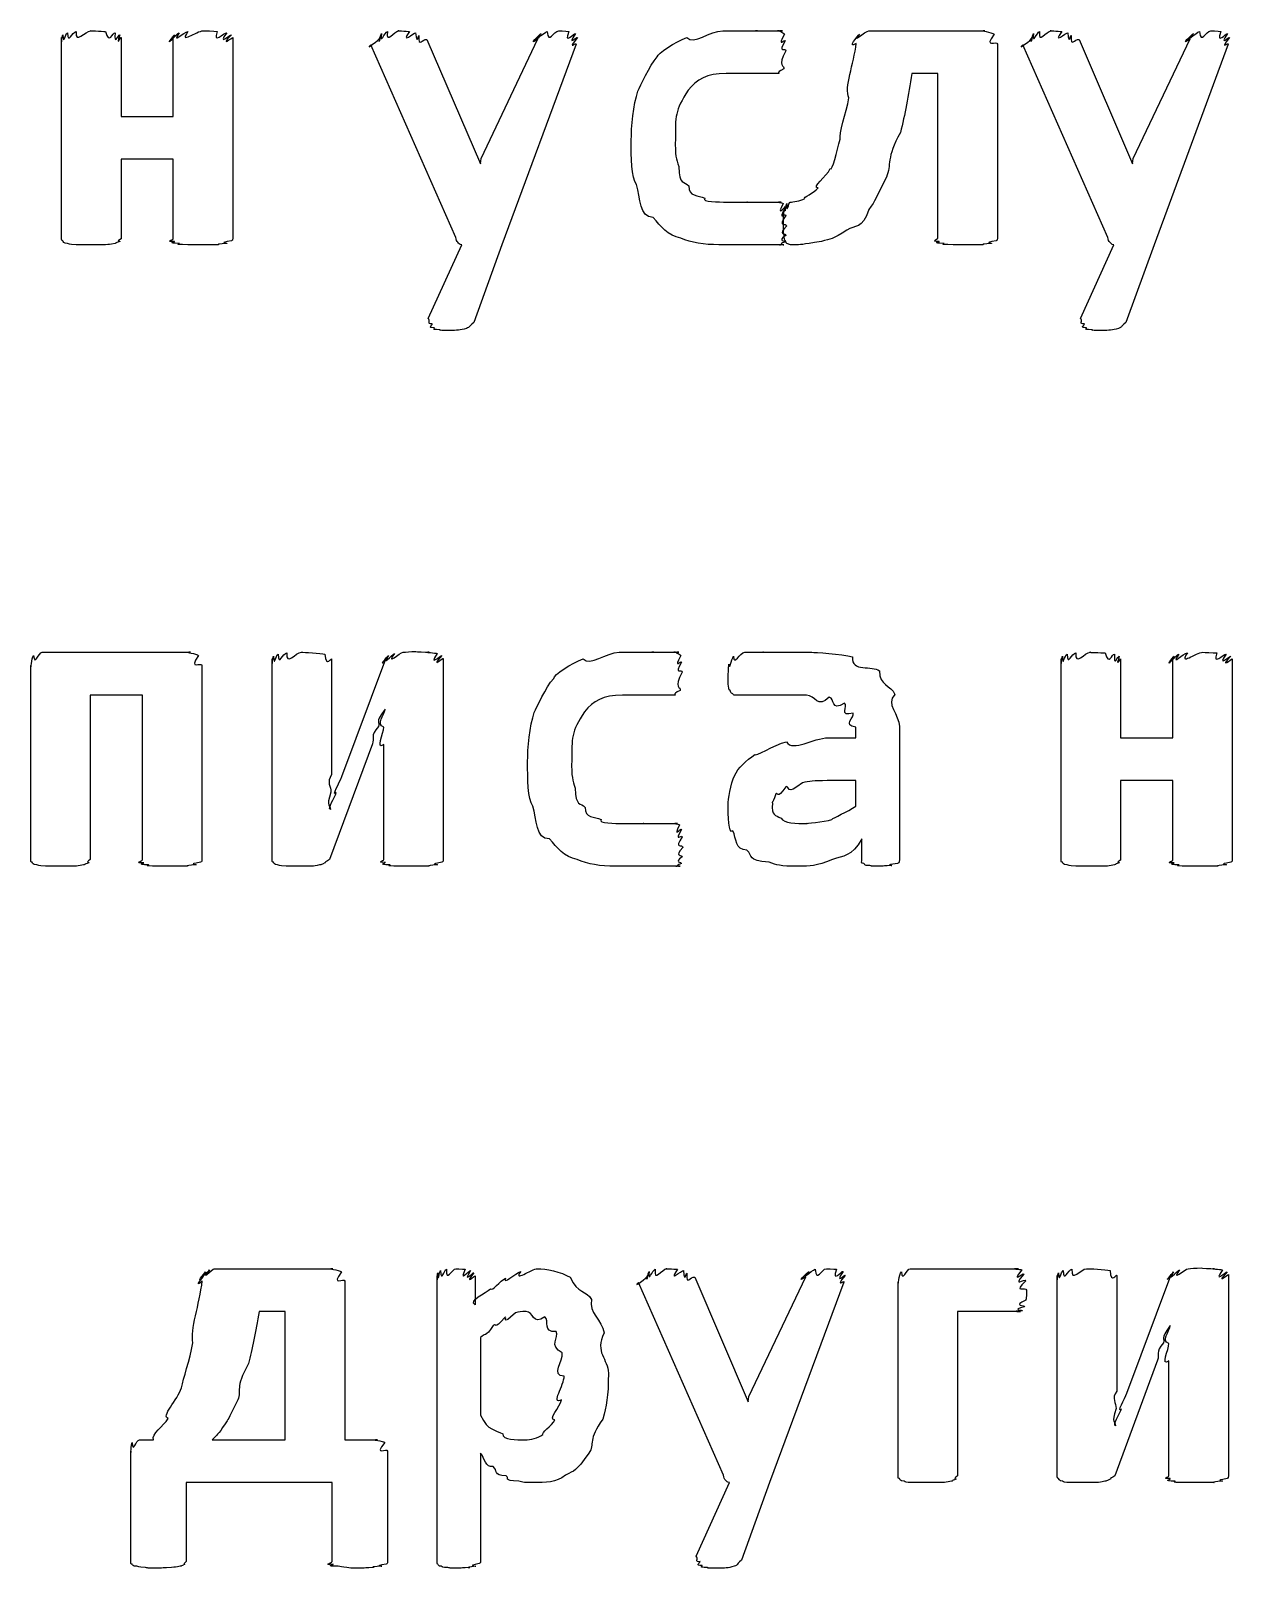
# Model space of a CAD drawing. Header units: millimetres. Extents: x 25 to 190, y 204 to 253.
# Drawn here: x 35.62 to 45.52, y 203.63 to 216.3 of the extents above; entities that cross this region are included whole.
import ezdxf

# ---------------------------------------------------------------- set-up
doc = ezdxf.new("R2010")
doc.units = ezdxf.units.MM
doc.layers.get('0').update_dxf_attribs({"linetype": 'CONTINUOUS'})

msp = doc.modelspace()

# ---------------------------------------------------------------- linework, layer by layer
at = {"color": 0}
for p, q in [((35.8719, 214.594), (35.8719, 216.247)), ((36.3622, 216.247), (36.3622, 215.597)), ((36.7923, 215.597), (36.7923, 216.247)), ((37.283, 216.247), (37.283, 214.594)), ((38.8842, 216.231), (39.3252, 215.205)), ((39.3305, 215.249), (39.799, 216.236)), ((42.5277, 216.303), (43.4813, 216.303)), ((44.2599, 216.231), (44.7008, 215.205)), ((44.7065, 215.249), (45.175, 216.236)), ((39.1213, 214.599), (38.421, 216.187)), ((40.1133, 216.192), (39.5016, 214.539)), ((43.586, 216.192), (43.586, 214.594)), ((44.4969, 214.599), (43.7967, 216.187)), ((45.4889, 216.192), (44.8772, 214.539)), ((43.0953, 215.95), (42.8805, 215.95)), ((43.0953, 214.594), (43.0953, 215.95)), ((36.3622, 215.597), (36.7923, 215.597)), ((36.7923, 215.244), (36.3622, 215.244)), ((36.3622, 215.244), (36.3622, 214.588)), ((36.7923, 214.588), (36.7923, 215.244)), ((39.3252, 215.205), (39.3305, 215.249)), ((44.7008, 215.205), (44.7065, 215.249)), ((41.8469, 214.693), (41.8469, 214.693)), ((38.8952, 213.932), (39.1707, 214.539)), ((39.5016, 214.539), (39.2698, 213.899)), ((44.2708, 213.932), (44.5463, 214.539)), ((44.8772, 214.539), (44.6458, 213.899)), ((35.7117, 211.18), (36.9355, 211.18)), ((35.6182, 209.471), (35.6182, 211.07)), ((37.0293, 211.07), (37.0293, 209.471)), ((37.6079, 209.471), (37.6079, 211.125)), ((38.0986, 211.125), (38.0986, 210.172)), ((38.1811, 210.155), (38.5452, 211.125)), ((39.019, 211.13), (39.019, 209.471)), ((44.111, 209.471), (44.111, 211.125)), ((44.6017, 211.125), (44.6017, 210.475)), ((45.0314, 210.475), (45.0314, 211.125)), ((45.5221, 211.125), (45.5221, 209.471)), ((36.5386, 210.827), (36.1086, 210.827)), ((36.1086, 210.827), (36.1086, 209.471)), ((36.5386, 209.471), (36.5386, 210.827)), ((42.4201, 210.475), (42.4201, 210.563)), ((42.7785, 210.568), (42.7785, 209.471)), ((38.4348, 210.425), (38.082, 209.471)), ((38.5286, 209.471), (38.5286, 210.42)), ((42.194, 210.475), (42.4201, 210.475)), ((44.6017, 210.475), (45.0314, 210.475)), ((42.4201, 210.122), (42.183, 210.122)), ((42.4201, 209.912), (42.4201, 210.122)), ((45.0314, 210.122), (44.6017, 210.122)), ((44.6017, 210.122), (44.6017, 209.466)), ((45.0314, 209.466), (45.0314, 210.122)), ((42.4699, 209.471), (42.4699, 209.642)), ((40.9924, 209.571), (40.9924, 209.571)), ((37.1313, 206.099), (38.1071, 206.099)), ((42.8667, 206.099), (43.7596, 206.099)), ((38.2062, 205.995), (38.2062, 204.688)), ((38.9682, 203.691), (38.9682, 206.039)), ((39.2825, 206.039), (39.2825, 205.802)), ((41.3286, 204.396), (40.6287, 205.984)), ((41.0916, 206.028), (41.5325, 205.002)), ((41.5382, 205.046), (42.0067, 206.033)), ((42.321, 205.989), (41.7089, 204.336)), ((42.7673, 204.391), (42.7673, 205.989)), ((44.0792, 204.391), (44.0792, 206.044)), ((44.5699, 206.044), (44.5699, 205.091)), ((44.6525, 205.074), (45.0162, 206.044)), ((45.4903, 206.05), (45.4903, 204.391)), ((43.8256, 205.923), (43.8256, 205.923)), ((37.7155, 205.747), (37.5006, 205.747)), ((37.7155, 204.688), (37.7155, 205.747)), ((43.7762, 205.747), (43.258, 205.747)), ((43.258, 205.747), (43.258, 204.391)), ((39.3266, 205.532), (39.3266, 204.892)), ((44.9061, 205.344), (44.5534, 204.391)), ((45, 204.391), (45, 205.339)), ((40.0156, 205.212), (40.0156, 205.212)), ((40.3793, 205.239), (40.3793, 205.239)), ((41.5325, 205.002), (41.5382, 205.046)), ((36.5139, 204.688), (36.6296, 204.688)), ((37.1147, 204.688), (37.7155, 204.688)), ((38.2062, 204.688), (38.4761, 204.688)), ((36.4423, 203.691), (36.4423, 204.595)), ((38.559, 204.595), (38.559, 203.691)), ((39.3266, 204.578), (39.3266, 203.691)), ((38.1014, 204.336), (36.8998, 204.336)), ((36.8998, 204.336), (36.8998, 203.685)), ((38.1014, 203.685), (38.1014, 204.336)), ((41.1028, 203.729), (41.3784, 204.336)), ((41.7089, 204.336), (41.4775, 203.696))]:
    msp.add_line(p, q, dxfattribs=at)
for points in [[(35.8719, 216.247), (35.8719, 216.155), (35.8743, 216.261), (35.8828, 216.269)], [(35.8828, 216.269), (35.8856, 216.17), (35.9022, 216.282), (35.9212, 216.286)], [(35.9212, 216.286), (35.9227, 216.181), (35.9625, 216.297), (35.9929, 216.297)], [(35.9929, 216.297), (35.9847, 216.184), (36.0659, 216.303), (36.1142, 216.303)], [(36.1142, 216.303), (36.0839, 216.303), (36.2052, 216.3), (36.2356, 216.297)], [(36.2356, 216.297), (36.2645, 216.181), (36.2934, 216.293), (36.3128, 216.286)], [(36.3128, 216.286), (36.3015, 216.17), (36.3432, 216.276), (36.3513, 216.269)], [(36.3513, 216.269), (36.3153, 216.159), (36.3622, 216.258), (36.3622, 216.247)], [(36.7923, 216.247), (36.7206, 216.159), (36.7951, 216.265), (36.8032, 216.269)], [(36.8032, 216.269), (36.7344, 216.17), (36.8226, 216.282), (36.842, 216.286)], [(36.842, 216.286), (36.7714, 216.181), (36.8833, 216.297), (36.9136, 216.297)], [(36.9136, 216.297), (36.8335, 216.184), (36.988, 216.303), (37.0403, 216.303)], [(37.0403, 216.303), (37.0512, 216.303), (37.1256, 216.3), (37.156, 216.297)], [(37.156, 216.297), (37.1133, 216.181), (37.2138, 216.293), (37.2332, 216.286)], [(37.2332, 216.286), (37.1507, 216.17), (37.2636, 216.276), (37.2717, 216.269)], [(37.2717, 216.269), (37.1644, 216.155), (37.283, 216.254), (37.283, 216.247)], [(38.421, 216.187), (38.3589, 216.133), (38.4983, 216.232), (38.4983, 216.247)], [(38.4983, 216.247), (38.4761, 216.162), (38.5011, 216.272), (38.5092, 216.28)], [(38.5092, 216.28), (38.4941, 216.177), (38.5367, 216.293), (38.559, 216.297)], [(38.559, 216.297), (38.5424, 216.184), (38.6154, 216.303), (38.6525, 216.303)], [(38.6525, 216.303), (38.6154, 216.303), (38.7188, 216.3), (38.7406, 216.297)], [(38.7406, 216.297), (38.6595, 216.181), (38.7795, 216.293), (38.7904, 216.286)], [(38.7904, 216.286), (38.8027, 216.17), (38.8137, 216.275), (38.8179, 216.264)], [(38.8179, 216.264), (38.8137, 216.151), (38.8468, 216.245), (38.8842, 216.231)], [(39.799, 216.236), (39.7027, 216.166), (39.8156, 216.276), (39.8268, 216.28)], [(39.8268, 216.28), (39.7245, 216.177), (39.8544, 216.293), (39.8762, 216.297)], [(39.8762, 216.297), (39.8872, 216.184), (39.9288, 216.303), (39.9701, 216.303)], [(39.9701, 216.303), (39.9602, 216.303), (40.0308, 216.3), (40.0526, 216.297)], [(40.0526, 216.297), (40.0085, 216.177), (40.0967, 216.287), (40.1077, 216.28)], [(40.1077, 216.28), (40.0308, 216.162), (40.1242, 216.261), (40.1242, 216.247)], [(40.1242, 216.247), (40.0308, 216.133), (40.1204, 216.214), (40.1133, 216.192)], [(40.7829, 216.087), (40.7804, 216.115), (40.9332, 216.214), (41.0256, 216.247)], [(41.0256, 216.247), (41.082, 216.184), (41.2157, 216.303), (41.3233, 216.303)], [(41.3233, 216.303), (41.3576, 216.303), (41.4239, 216.303), (41.4722, 216.303)], [(41.4722, 216.303), (41.457, 216.303), (41.5685, 216.303), (41.6098, 216.303)], [(41.6098, 216.303), (41.5382, 216.303), (41.687, 216.303), (41.7202, 216.303)], [(41.7202, 216.303), (41.7216, 216.303), (41.7752, 216.303), (41.7862, 216.303)], [(41.7862, 216.303), (41.7477, 216.303), (41.8098, 216.303), (41.8137, 216.303)], [(41.8137, 216.303), (41.7587, 216.303), (41.8264, 216.293), (41.8303, 216.275)], [(41.8303, 216.275), (41.7657, 216.151), (41.8359, 216.242), (41.8359, 216.22)], [(41.8359, 216.22), (41.7696, 216.107), (41.8412, 216.17), (41.8412, 216.137)], [(42.4229, 216.198), (42.3429, 216.151), (42.4353, 216.26), (42.4505, 216.275)], [(42.4505, 216.275), (42.376, 216.184), (42.4946, 216.303), (42.5277, 216.303)], [(43.4813, 216.303), (43.4315, 216.303), (43.5391, 216.293), (43.5585, 216.275)], [(43.5585, 216.275), (43.4675, 216.148), (43.586, 216.228), (43.586, 216.192)], [(43.7967, 216.187), (43.7349, 216.133), (43.8739, 216.232), (43.8739, 216.247)], [(43.8739, 216.247), (43.852, 216.162), (43.8767, 216.272), (43.8849, 216.28)], [(43.8849, 216.28), (43.8697, 216.177), (43.9127, 216.293), (43.9346, 216.297)], [(43.9346, 216.297), (43.918, 216.184), (43.991, 216.303), (44.0284, 216.303)], [(44.0284, 216.303), (43.991, 216.303), (44.0944, 216.3), (44.1166, 216.297)], [(44.1166, 216.297), (44.0351, 216.181), (44.1551, 216.293), (44.166, 216.286)], [(44.166, 216.286), (44.1784, 216.17), (44.1897, 216.275), (44.1935, 216.264)], [(44.1935, 216.264), (44.1897, 216.151), (44.2225, 216.245), (44.2599, 216.231)], [(45.175, 216.236), (45.0783, 216.166), (45.1915, 216.276), (45.2025, 216.28)], [(45.2025, 216.28), (45.1005, 216.177), (45.23, 216.293), (45.2519, 216.297)], [(45.2519, 216.297), (45.2632, 216.184), (45.3044, 216.303), (45.3457, 216.303)], [(45.3457, 216.303), (45.3362, 216.303), (45.4064, 216.3), (45.4283, 216.297)], [(45.4283, 216.297), (45.3842, 216.177), (45.4723, 216.287), (45.4836, 216.28)], [(45.4836, 216.28), (45.4064, 216.162), (45.5002, 216.261), (45.5002, 216.247)], [(45.5002, 216.247), (45.4064, 216.133), (45.496, 216.214), (45.4889, 216.192)], [(40.6231, 215.806), (40.6453, 215.85), (40.7169, 216.013), (40.7829, 216.087)], [(41.8412, 216.137), (41.7696, 216.005), (41.8359, 216.017), (41.825, 215.988)], [(42.3623, 215.751), (42.321, 215.831), (42.4035, 216.032), (42.4229, 216.198)], [(41.3508, 215.95), (41.1882, 215.95), (41.1095, 215.903), (41.0365, 215.812)], [(41.5216, 215.95), (41.3907, 215.95), (41.4168, 215.95), (41.3508, 215.95)], [(41.6429, 215.95), (41.6045, 215.95), (41.5685, 215.95), (41.5216, 215.95)], [(41.7311, 215.95), (41.6733, 215.95), (41.6789, 215.95), (41.6429, 215.95)], [(41.7862, 215.95), (41.7174, 215.95), (41.753, 215.95), (41.7311, 215.95)], [(41.825, 215.988), (41.7477, 215.95), (41.7999, 215.95), (41.7862, 215.95)], [(42.8805, 215.95), (42.8544, 215.769), (42.8226, 215.608), (42.7867, 215.465)], [(40.568, 215.398), (40.568, 215.509), (40.586, 215.696), (40.6231, 215.806)], [(41.0365, 215.812), (40.9279, 215.648), (40.9317, 215.587), (40.9317, 215.415)], [(42.2906, 215.409), (42.2769, 215.453), (42.3404, 215.622), (42.3623, 215.751)], [(42.7867, 215.465), (42.6667, 215.251), (42.715, 215.202), (42.6709, 215.095)], [(40.6121, 215.035), (40.568, 215.092), (40.568, 215.262), (40.568, 215.398)], [(40.9317, 215.415), (40.9279, 215.269), (40.9402, 215.249), (40.9593, 215.184)], [(42.2081, 215.167), (42.2257, 215.141), (42.2645, 215.313), (42.2906, 215.409)], [(40.9593, 215.184), (40.9649, 215.024), (41.0048, 215.068), (41.0422, 215.024)], [(42.1086, 215.007), (42.0493, 215.009), (42.1778, 215.101), (42.2081, 215.167)], [(42.6709, 215.095), (42.5827, 214.924), (42.5827, 214.904), (42.5277, 214.831)], [(40.7501, 214.764), (40.6301, 214.762), (40.6453, 214.927), (40.6121, 215.035)], [(41.0422, 215.024), (41.0379, 214.936), (41.1219, 214.946), (41.1745, 214.924)], [(41.9985, 214.919), (41.9791, 214.927), (42.0758, 214.966), (42.1086, 215.007)], [(41.1745, 214.924), (41.1441, 214.891), (41.2902, 214.891), (41.3561, 214.891)], [(41.3561, 214.891), (41.3949, 214.891), (41.4789, 214.891), (41.5272, 214.891)], [(41.5272, 214.891), (41.4898, 214.891), (41.6168, 214.891), (41.6539, 214.891)], [(41.6539, 214.891), (41.6814, 214.891), (41.7202, 214.891), (41.7421, 214.891)], [(41.7421, 214.891), (41.7283, 214.891), (41.7876, 214.891), (41.8028, 214.891)], [(41.8028, 214.891), (41.7505, 214.891), (41.8151, 214.887), (41.8193, 214.88)], [(41.8193, 214.88), (41.7615, 214.759), (41.8317, 214.86), (41.8359, 214.842)], [(41.8359, 214.842), (41.7696, 214.726), (41.8412, 214.806), (41.8412, 214.781)], [(41.8222, 214.798), (41.825, 214.737), (41.8289, 214.842), (41.8331, 214.853)], [(41.8331, 214.853), (41.8359, 214.762), (41.8454, 214.876), (41.8497, 214.88)], [(41.8497, 214.88), (41.8469, 214.773), (41.8663, 214.891), (41.8772, 214.891)], [(41.8772, 214.891), (41.9019, 214.891), (41.9612, 214.9), (41.9985, 214.919)], [(42.5277, 214.831), (42.4727, 214.662), (42.412, 214.704), (42.3457, 214.66)], [(40.9758, 214.594), (40.8686, 214.616), (40.8122, 214.69), (40.7501, 214.764)], [(41.8412, 214.781), (41.7724, 214.673), (41.8469, 214.726), (41.8469, 214.693)], [(41.8469, 214.693), (41.7724, 214.612), (41.844, 214.638), (41.8412, 214.616)], [(41.8222, 214.709), (41.8222, 214.689), (41.8222, 214.776), (41.8222, 214.798)], [(41.8275, 214.621), (41.8222, 214.616), (41.8222, 214.672), (41.8222, 214.709)], [(35.8828, 214.571), (35.8719, 214.568), (35.8719, 214.585), (35.8719, 214.594)], [(35.9212, 214.55), (35.8856, 214.552), (35.8895, 214.563), (35.8828, 214.571)], [(36.3513, 214.566), (36.3015, 214.552), (36.3305, 214.556), (36.3128, 214.55)], [(36.3622, 214.588), (36.3153, 214.563), (36.3583, 214.573), (36.3513, 214.566)], [(36.8032, 214.566), (36.7206, 214.563), (36.7923, 214.58), (36.7923, 214.588)], [(36.842, 214.55), (36.7344, 214.552), (36.8102, 214.562), (36.8032, 214.566)], [(37.2717, 214.571), (37.1507, 214.552), (37.2512, 214.556), (37.2332, 214.55)], [(37.283, 214.594), (37.283, 214.568), (37.2787, 214.579), (37.2717, 214.571)], [(39.1375, 214.561), (39.1294, 214.563), (39.1238, 214.584), (39.1213, 214.599)], [(39.1707, 214.539), (39.1488, 214.541), (39.1488, 214.55), (39.1375, 214.561)], [(41.2902, 214.539), (41.166, 214.539), (41.0669, 214.556), (40.9758, 214.594)], [(41.8359, 214.561), (41.7657, 214.539), (41.8317, 214.539), (41.825, 214.539)], [(41.8412, 214.616), (41.7696, 214.568), (41.8387, 214.574), (41.8359, 214.561)], [(41.8387, 214.571), (41.8289, 214.571), (41.8303, 214.599), (41.8275, 214.621)], [(41.8663, 214.544), (41.8401, 214.55), (41.8454, 214.561), (41.8387, 214.571)], [(42.1361, 214.566), (41.9573, 214.539), (41.9834, 214.539), (41.8994, 214.539)], [(42.3457, 214.66), (42.2257, 214.579), (42.2134, 214.588), (42.1361, 214.566)], [(43.1063, 214.566), (43.0237, 214.563), (43.0953, 214.583), (43.0953, 214.594)], [(43.1451, 214.55), (43.0375, 214.552), (43.1133, 214.562), (43.1063, 214.566)], [(43.5751, 214.571), (43.4538, 214.552), (43.5543, 214.556), (43.5363, 214.55)], [(43.586, 214.594), (43.586, 214.568), (43.5818, 214.579), (43.5751, 214.571)], [(44.5135, 214.561), (44.505, 214.563), (44.4997, 214.584), (44.4969, 214.599)], [(44.5463, 214.539), (44.5244, 214.541), (44.5244, 214.55), (44.5135, 214.561)], [(35.9929, 214.539), (35.9227, 214.541), (35.9392, 214.545), (35.9212, 214.55)], [(36.1142, 214.539), (35.9847, 214.539), (36.026, 214.539), (35.9929, 214.539)], [(36.2356, 214.539), (36.2024, 214.539), (36.1654, 214.539), (36.1142, 214.539)], [(36.3128, 214.55), (36.2645, 214.541), (36.2687, 214.541), (36.2356, 214.539)], [(36.9136, 214.539), (36.7714, 214.541), (36.8596, 214.545), (36.842, 214.55)], [(37.0403, 214.539), (36.9521, 214.539), (36.9464, 214.539), (36.9136, 214.539)], [(37.156, 214.539), (37.0512, 214.539), (37.0872, 214.539), (37.0403, 214.539)], [(37.2332, 214.55), (37.1133, 214.541), (37.1891, 214.541), (37.156, 214.539)], [(41.45, 214.539), (41.3399, 214.539), (41.3452, 214.539), (41.2902, 214.539)], [(41.5988, 214.539), (41.4457, 214.539), (41.505, 214.539), (41.45, 214.539)], [(41.7202, 214.539), (41.6553, 214.539), (41.6458, 214.539), (41.5988, 214.539)], [(41.7971, 214.539), (41.7255, 214.539), (41.7558, 214.539), (41.7202, 214.539)], [(41.825, 214.539), (41.7544, 214.539), (41.8112, 214.539), (41.7971, 214.539)], [(41.8994, 214.539), (41.862, 214.539), (41.8772, 214.54), (41.8663, 214.544)], [(43.2223, 214.539), (43.0749, 214.541), (43.1631, 214.545), (43.1451, 214.55)], [(43.3433, 214.539), (43.258, 214.539), (43.2551, 214.539), (43.2223, 214.539)], [(43.459, 214.539), (43.3546, 214.539), (43.3903, 214.539), (43.3433, 214.539)], [(43.5363, 214.55), (43.4164, 214.541), (43.4922, 214.541), (43.459, 214.539)], [(38.9283, 213.888), (38.88, 213.881), (38.917, 213.914), (38.8952, 213.932)], [(44.3039, 213.888), (44.2556, 213.881), (44.293, 213.914), (44.2708, 213.932)], [(38.9449, 213.855), (38.88, 213.855), (38.9283, 213.874), (38.9283, 213.888)], [(38.989, 213.838), (38.9019, 213.841), (38.9558, 213.848), (38.9449, 213.855)], [(39.0715, 213.833), (38.9421, 213.833), (39.0109, 213.836), (38.989, 213.838)], [(39.2095, 213.85), (39.1555, 213.833), (39.1336, 213.833), (39.0715, 213.833)], [(39.2698, 213.899), (39.2176, 213.855), (39.2423, 213.861), (39.2095, 213.85)], [(44.3205, 213.855), (44.2556, 213.855), (44.3039, 213.874), (44.3039, 213.888)], [(44.3646, 213.838), (44.2778, 213.841), (44.3315, 213.848), (44.3205, 213.855)], [(44.4472, 213.833), (44.3177, 213.833), (44.3865, 213.836), (44.3646, 213.838)], [(44.5851, 213.85), (44.5311, 213.833), (44.5093, 213.833), (44.4472, 213.833)], [(44.6458, 213.899), (44.5932, 213.855), (44.6183, 213.861), (44.5851, 213.85)], [(35.6182, 211.07), (35.6182, 211.026), (35.6249, 211.133), (35.6401, 211.153)], [(35.6401, 211.153), (35.6514, 211.062), (35.6817, 211.18), (35.7117, 211.18)], [(36.9355, 211.18), (36.8776, 211.18), (36.9866, 211.171), (37.0018, 211.153)], [(37.0018, 211.153), (36.9108, 211.026), (37.0293, 211.106), (37.0293, 211.07)], [(37.6079, 211.125), (37.6079, 211.033), (37.6107, 211.139), (37.6192, 211.147)], [(37.6192, 211.147), (37.622, 211.048), (37.6382, 211.16), (37.6576, 211.164)], [(37.6576, 211.164), (37.659, 211.059), (37.6989, 211.175), (37.7292, 211.175)], [(37.7292, 211.175), (37.7211, 211.062), (37.8023, 211.18), (37.8506, 211.18)], [(37.8506, 211.18), (37.8643, 211.18), (38.0104, 211.175), (38.0436, 211.164)], [(38.0436, 211.164), (38.0517, 211.044), (38.0986, 211.143), (38.0986, 211.125)], [(38.5452, 211.125), (38.4708, 211.037), (38.5561, 211.145), (38.5671, 211.153)], [(38.5671, 211.153), (38.4969, 211.051), (38.5974, 211.165), (38.6168, 211.169)], [(38.6168, 211.169), (38.5367, 211.062), (38.6623, 211.18), (38.6884, 211.18)], [(38.6884, 211.18), (38.7064, 211.183), (38.7491, 211.186), (38.7932, 211.186)], [(38.7932, 211.186), (38.7946, 211.183), (38.8729, 211.183), (38.9033, 211.18)], [(38.9033, 211.18), (38.8539, 211.18), (38.9544, 211.176), (38.9696, 211.169)], [(38.9696, 211.169), (38.8867, 211.051), (38.9999, 211.16), (39.008, 211.153)], [(39.008, 211.153), (38.9008, 211.037), (39.019, 211.138), (39.019, 211.13)], [(40.1712, 211.125), (40.2276, 211.062), (40.3613, 211.18), (40.4689, 211.18)], [(40.4689, 211.18), (40.5035, 211.18), (40.5694, 211.18), (40.6178, 211.18)], [(40.6178, 211.18), (40.6026, 211.18), (40.7141, 211.18), (40.7554, 211.18)], [(40.7554, 211.18), (40.6837, 211.18), (40.8326, 211.18), (40.8658, 211.18)], [(40.8658, 211.18), (40.8672, 211.18), (40.9208, 211.18), (40.9317, 211.18)], [(40.9317, 211.18), (40.8933, 211.18), (40.9554, 211.18), (40.9593, 211.18)], [(40.9593, 211.18), (40.9042, 211.18), (40.972, 211.171), (40.9758, 211.153)], [(40.9758, 211.153), (40.9113, 211.028), (40.9815, 211.12), (40.9815, 211.098)], [(41.3727, 211.081), (41.3784, 211.018), (41.3921, 211.125), (41.4115, 211.147)], [(41.4115, 211.147), (41.4143, 211.062), (41.4609, 211.18), (41.505, 211.18)], [(41.505, 211.18), (41.5025, 211.18), (41.6003, 211.18), (41.6595, 211.18)], [(41.6595, 211.18), (41.6207, 211.18), (41.7809, 211.18), (41.8469, 211.18)], [(41.8469, 211.18), (41.8744, 211.18), (41.9862, 211.18), (42.0564, 211.18)], [(42.0564, 211.18), (42.0758, 211.18), (42.3002, 211.166), (42.3926, 211.142)], [(42.3926, 211.142), (42.3774, 211.011), (42.5581, 211.077), (42.6131, 211.026)], [(44.111, 211.125), (44.111, 211.033), (44.1138, 211.139), (44.1219, 211.147)], [(44.1219, 211.147), (44.1247, 211.048), (44.1413, 211.16), (44.1607, 211.164)], [(44.1607, 211.164), (44.1621, 211.059), (44.202, 211.175), (44.2323, 211.175)], [(44.2323, 211.175), (44.2239, 211.062), (44.3054, 211.18), (44.3537, 211.18)], [(44.3537, 211.18), (44.3234, 211.18), (44.4444, 211.177), (44.4747, 211.175)], [(44.4747, 211.175), (44.5036, 211.059), (44.5326, 211.171), (44.552, 211.164)], [(44.552, 211.164), (44.541, 211.048), (44.5823, 211.154), (44.5904, 211.147)], [(44.5904, 211.147), (44.5548, 211.037), (44.6017, 211.136), (44.6017, 211.125)], [(45.0314, 211.125), (44.9598, 211.037), (45.0342, 211.143), (45.0427, 211.147)], [(45.0427, 211.147), (44.9735, 211.048), (45.0617, 211.16), (45.0811, 211.164)], [(45.0811, 211.164), (45.0109, 211.059), (45.1224, 211.175), (45.1527, 211.175)], [(45.1527, 211.175), (45.073, 211.062), (45.2272, 211.18), (45.2797, 211.18)], [(45.2797, 211.18), (45.2907, 211.18), (45.3651, 211.177), (45.3954, 211.175)], [(45.3954, 211.175), (45.3528, 211.059), (45.4533, 211.171), (45.4723, 211.164)], [(45.4723, 211.164), (45.3898, 211.048), (45.5027, 211.154), (45.5112, 211.147)], [(45.5112, 211.147), (45.4036, 211.033), (45.5221, 211.132), (45.5221, 211.125)], [(39.9288, 210.965), (39.926, 210.993), (40.0787, 211.092), (40.1712, 211.125)], [(40.9815, 211.098), (40.9152, 210.984), (40.9871, 211.048), (40.9871, 211.015)], [(40.9871, 211.015), (40.9152, 210.882), (40.9815, 210.895), (40.9706, 210.866)], [(41.3674, 210.982), (41.3674, 210.973), (41.3688, 211.059), (41.3727, 211.081)], [(42.6131, 211.026), (42.6089, 210.907), (42.7136, 210.91), (42.7397, 210.833)], [(39.7686, 210.684), (39.7909, 210.728), (39.8625, 210.891), (39.9288, 210.965)], [(41.3674, 210.916), (41.3674, 210.907), (41.3674, 210.96), (41.3674, 210.982)], [(41.384, 210.866), (41.3702, 210.867), (41.3702, 210.896), (41.3674, 210.916)], [(40.4964, 210.827), (40.3338, 210.827), (40.2551, 210.78), (40.1821, 210.689)], [(40.6672, 210.827), (40.5363, 210.827), (40.5624, 210.827), (40.4964, 210.827)], [(40.7885, 210.827), (40.7501, 210.827), (40.7141, 210.827), (40.6672, 210.827)], [(40.8767, 210.827), (40.8189, 210.827), (40.8245, 210.827), (40.7885, 210.827)], [(40.9317, 210.827), (40.863, 210.827), (40.8989, 210.827), (40.8767, 210.827)], [(40.9706, 210.866), (40.8933, 210.827), (40.9455, 210.827), (40.9317, 210.827)], [(41.4059, 210.838), (41.3854, 210.841), (41.3907, 210.855), (41.384, 210.866)], [(41.4334, 210.827), (41.4002, 210.827), (41.4129, 210.83), (41.4059, 210.838)], [(41.505, 210.827), (41.4253, 210.827), (41.4472, 210.827), (41.4334, 210.827)], [(41.6264, 210.827), (41.4913, 210.827), (41.5382, 210.827), (41.505, 210.827)], [(41.7918, 210.827), (41.705, 210.827), (41.6733, 210.827), (41.6264, 210.827)], [(42.0123, 210.827), (41.8331, 210.827), (41.8578, 210.827), (41.7918, 210.827)], [(42.1996, 210.811), (42.1058, 210.709), (42.0853, 210.827), (42.0123, 210.827)], [(42.3263, 210.761), (42.2081, 210.687), (42.2508, 210.8), (42.1996, 210.811)], [(42.3982, 210.679), (42.2741, 210.643), (42.3594, 210.739), (42.3263, 210.761)], [(42.7397, 210.833), (42.66, 210.753), (42.7785, 210.668), (42.7785, 210.568)], [(38.5396, 210.712), (38.4457, 210.585), (38.5025, 210.615), (38.4845, 210.568)], [(38.5286, 210.563), (38.4598, 210.585), (38.5353, 210.663), (38.5396, 210.712)], [(39.7136, 210.276), (39.7136, 210.386), (39.7316, 210.574), (39.7686, 210.684)], [(40.1821, 210.689), (40.0734, 210.526), (40.0773, 210.465), (40.0773, 210.293)], [(42.4201, 210.563), (42.3044, 210.577), (42.412, 210.645), (42.3982, 210.679)], [(38.4845, 210.568), (38.4129, 210.488), (38.4528, 210.472), (38.4348, 210.425)], [(38.5286, 210.42), (38.457, 210.367), (38.5286, 210.514), (38.5286, 210.563)], [(41.5879, 210.337), (41.5837, 210.312), (41.7435, 210.42), (41.8469, 210.441)], [(41.8469, 210.441), (41.9075, 210.356), (42.0645, 210.475), (42.194, 210.475)], [(39.7577, 209.912), (39.7136, 209.97), (39.7136, 210.14), (39.7136, 210.276)], [(40.0773, 210.293), (40.0734, 210.147), (40.0858, 210.128), (40.1052, 210.061)], [(41.4225, 210.166), (41.4443, 210.221), (41.5177, 210.293), (41.5879, 210.337)], [(38.0986, 210.172), (38.0517, 210.107), (38.0958, 210.075), (38.0929, 210.028)], [(38.137, 210.023), (38.0929, 209.981), (38.1663, 210.111), (38.1811, 210.155)], [(41.3674, 209.924), (41.3674, 209.963), (41.3854, 210.096), (41.4225, 210.166)], [(42.183, 210.122), (42.0688, 210.122), (42.037, 210.116), (41.9791, 210.105)], [(38.0929, 210.028), (38.0488, 209.893), (38.0905, 209.932), (38.0877, 209.885)], [(38.0877, 209.885), (38.063, 209.893), (38.1222, 209.979), (38.137, 210.023)], [(40.1052, 210.061), (40.1105, 209.901), (40.1507, 209.945), (40.1877, 209.901)], [(41.7587, 210.012), (41.7269, 209.908), (41.7311, 209.963), (41.7311, 209.935)], [(41.8412, 210.072), (41.7643, 209.956), (41.7766, 210.036), (41.7587, 210.012)], [(41.9791, 210.105), (41.8373, 209.985), (41.8772, 210.086), (41.8412, 210.072)], [(39.8956, 209.642), (39.7757, 209.64), (39.7909, 209.805), (39.7577, 209.912)], [(40.1877, 209.901), (40.1835, 209.813), (40.2678, 209.824), (40.32, 209.802)], [(41.4059, 209.708), (41.3674, 209.673), (41.3674, 209.842), (41.3674, 209.924)], [(41.7311, 209.935), (41.7269, 209.827), (41.7544, 209.842), (41.8028, 209.813)], [(42.2219, 209.802), (42.2342, 209.816), (42.3499, 209.864), (42.4201, 209.912)], [(40.32, 209.802), (40.2897, 209.769), (40.4357, 209.769), (40.5021, 209.769)], [(40.5021, 209.769), (40.5405, 209.769), (40.6245, 209.769), (40.6728, 209.769)], [(40.6728, 209.769), (40.6358, 209.769), (40.7624, 209.769), (40.7995, 209.769)], [(40.7995, 209.769), (40.827, 209.769), (40.8658, 209.769), (40.8877, 209.769)], [(40.8877, 209.769), (40.8739, 209.769), (40.9332, 209.769), (40.9483, 209.769)], [(40.9483, 209.769), (40.8961, 209.769), (40.9607, 209.765), (40.9649, 209.758)], [(40.9649, 209.758), (40.9071, 209.637), (40.9773, 209.737), (40.9815, 209.719)], [(41.8028, 209.813), (41.8264, 209.769), (41.9255, 209.769), (42.0176, 209.769)], [(42.0176, 209.769), (41.9915, 209.769), (42.1584, 209.78), (42.2219, 209.802)], [(40.1214, 209.471), (40.0142, 209.494), (39.9577, 209.568), (39.8956, 209.642)], [(40.9815, 209.719), (40.9152, 209.604), (40.9871, 209.684), (40.9871, 209.659)], [(40.9871, 209.659), (40.918, 209.551), (40.9924, 209.604), (40.9924, 209.571)], [(41.5216, 209.549), (41.4225, 209.549), (41.4348, 209.645), (41.4059, 209.708)], [(42.4699, 209.642), (42.3817, 209.489), (42.3153, 209.507), (42.2271, 209.471)], [(40.9871, 209.494), (40.9152, 209.445), (40.9843, 209.452), (40.9815, 209.439)], [(40.9924, 209.571), (40.918, 209.489), (40.9896, 209.515), (40.9871, 209.494)], [(41.7036, 209.449), (41.5216, 209.46), (41.5727, 209.504), (41.5216, 209.549)], [(35.6291, 209.449), (35.6182, 209.445), (35.6182, 209.463), (35.6182, 209.471)], [(35.6676, 209.427), (35.632, 209.43), (35.6362, 209.441), (35.6291, 209.449)], [(35.7396, 209.416), (35.669, 209.419), (35.6856, 209.423), (35.6676, 209.427)], [(35.8606, 209.416), (35.7311, 209.416), (35.7724, 209.416), (35.7396, 209.416)], [(35.9763, 209.416), (35.9449, 209.416), (35.9075, 209.416), (35.8606, 209.416)], [(36.0535, 209.427), (36.0066, 209.419), (36.0094, 209.419), (35.9763, 209.416)], [(36.0976, 209.444), (36.0482, 209.43), (36.0758, 209.434), (36.0535, 209.427)], [(36.1086, 209.471), (36.062, 209.441), (36.1047, 209.451), (36.0976, 209.444)], [(36.5495, 209.444), (36.467, 209.441), (36.5386, 209.46), (36.5386, 209.471)], [(36.5883, 209.427), (36.4808, 209.43), (36.5566, 209.44), (36.5495, 209.444)], [(36.6656, 209.416), (36.5181, 209.419), (36.6063, 209.423), (36.5883, 209.427)], [(36.7866, 209.416), (36.7012, 209.416), (36.6984, 209.416), (36.6656, 209.416)], [(36.9023, 209.416), (36.7979, 209.416), (36.8335, 209.416), (36.7866, 209.416)], [(36.9796, 209.427), (36.8596, 209.419), (36.9355, 209.419), (36.9023, 209.416)], [(37.0184, 209.449), (36.897, 209.43), (36.9976, 209.434), (36.9796, 209.427)], [(37.0293, 209.471), (37.0293, 209.445), (37.0251, 209.456), (37.0184, 209.449)], [(37.6192, 209.449), (37.6079, 209.445), (37.6079, 209.463), (37.6079, 209.471)], [(37.652, 209.427), (37.622, 209.43), (37.6259, 209.441), (37.6192, 209.449)], [(37.7239, 209.416), (37.6548, 209.419), (37.67, 209.423), (37.652, 209.427)], [(37.834, 209.416), (37.7141, 209.416), (37.7529, 209.416), (37.7239, 209.416)], [(37.9331, 209.416), (37.7984, 209.416), (37.8739, 209.416), (37.834, 209.416)], [(37.9995, 209.427), (37.9677, 209.419), (37.9582, 209.419), (37.9331, 209.416)], [(38.0436, 209.444), (38.0048, 209.427), (38.0174, 209.43), (37.9995, 209.427)], [(38.082, 209.471), (38.027, 209.441), (38.0545, 209.451), (38.0436, 209.444)], [(38.5396, 209.449), (38.457, 209.445), (38.5286, 209.463), (38.5286, 209.471)], [(38.578, 209.427), (38.4708, 209.43), (38.5466, 209.441), (38.5396, 209.449)], [(38.6553, 209.416), (38.512, 209.419), (38.6002, 209.423), (38.578, 209.427)], [(38.7766, 209.416), (38.6913, 209.416), (38.6884, 209.416), (38.6553, 209.416)], [(38.8923, 209.416), (38.7876, 209.416), (38.8235, 209.416), (38.7766, 209.416)], [(38.9696, 209.427), (38.8497, 209.419), (38.9255, 209.419), (38.8923, 209.416)], [(39.008, 209.449), (38.8867, 209.43), (38.9876, 209.434), (38.9696, 209.427)], [(39.019, 209.471), (39.019, 209.445), (39.0151, 209.456), (39.008, 209.449)], [(40.4357, 209.416), (40.3119, 209.416), (40.2124, 209.434), (40.1214, 209.471)], [(40.5955, 209.416), (40.4855, 209.416), (40.4908, 209.416), (40.4357, 209.416)], [(40.7444, 209.416), (40.5917, 209.416), (40.6506, 209.416), (40.5955, 209.416)], [(40.8658, 209.416), (40.8009, 209.416), (40.7913, 209.416), (40.7444, 209.416)], [(40.943, 209.416), (40.8711, 209.416), (40.9014, 209.416), (40.8658, 209.416)], [(40.9706, 209.416), (40.9004, 209.416), (40.9568, 209.416), (40.943, 209.416)], [(40.9815, 209.439), (40.9113, 209.416), (40.9773, 209.416), (40.9706, 209.416)], [(41.946, 209.416), (41.7823, 209.416), (41.7766, 209.427), (41.7036, 209.449)], [(42.2271, 209.471), (42.0867, 209.416), (42.0455, 209.416), (41.946, 209.416)], [(42.4864, 209.439), (42.4547, 209.439), (42.4699, 209.456), (42.4699, 209.471)], [(42.5358, 209.422), (42.4766, 209.423), (42.4974, 209.43), (42.4864, 209.439)], [(42.624, 209.416), (42.5207, 209.416), (42.5581, 209.418), (42.5358, 209.422)], [(42.7122, 209.422), (42.5979, 209.416), (42.6642, 209.416), (42.624, 209.416)], [(42.762, 209.439), (42.6378, 209.423), (42.7344, 209.425), (42.7122, 209.422)], [(42.7785, 209.471), (42.7785, 209.439), (42.7729, 209.445), (42.762, 209.439)], [(44.1219, 209.449), (44.111, 209.445), (44.111, 209.463), (44.111, 209.471)], [(44.1607, 209.427), (44.1247, 209.43), (44.129, 209.441), (44.1219, 209.449)], [(44.2323, 209.416), (44.1621, 209.419), (44.1784, 209.423), (44.1607, 209.427)], [(44.3537, 209.416), (44.2239, 209.416), (44.2655, 209.416), (44.2323, 209.416)], [(44.4747, 209.416), (44.4419, 209.416), (44.4045, 209.416), (44.3537, 209.416)], [(44.552, 209.427), (44.5036, 209.419), (44.5079, 209.419), (44.4747, 209.416)], [(44.5904, 209.444), (44.541, 209.43), (44.5699, 209.434), (44.552, 209.427)], [(44.6017, 209.466), (44.5548, 209.441), (44.5975, 209.451), (44.5904, 209.444)], [(45.0427, 209.444), (44.9598, 209.441), (45.0314, 209.458), (45.0314, 209.466)], [(45.0811, 209.427), (44.9735, 209.43), (45.0494, 209.44), (45.0427, 209.444)], [(45.1527, 209.416), (45.0109, 209.419), (45.0991, 209.423), (45.0811, 209.427)], [(45.2797, 209.416), (45.1915, 209.416), (45.1859, 209.416), (45.1527, 209.416)], [(45.3954, 209.416), (45.2907, 209.416), (45.3263, 209.416), (45.2797, 209.416)], [(45.4723, 209.427), (45.3528, 209.419), (45.4283, 209.419), (45.3954, 209.416)], [(45.5112, 209.449), (45.3898, 209.43), (45.4903, 209.434), (45.4723, 209.427)], [(45.5221, 209.471), (45.5221, 209.445), (45.5179, 209.456), (45.5112, 209.449)], [(37.0431, 206.039), (36.963, 205.956), (37.0512, 206.063), (37.0597, 206.072)], [(37.0597, 206.072), (36.9824, 205.97), (37.0815, 206.084), (37.0928, 206.089)], [(37.0928, 206.089), (37.0046, 205.981), (37.1161, 206.099), (37.1313, 206.099)], [(38.1071, 206.099), (38.0517, 206.099), (38.1593, 206.09), (38.1787, 206.072)], [(38.1787, 206.072), (38.0877, 205.948), (38.2062, 206.03), (38.2062, 205.995)], [(38.9682, 206.039), (38.9682, 205.956), (38.9696, 206.062), (38.9738, 206.066)], [(38.9738, 206.066), (38.9749, 205.967), (38.9848, 206.079), (38.9957, 206.083)], [(38.9957, 206.083), (39.0013, 205.978), (39.026, 206.094), (39.0454, 206.094)], [(39.0454, 206.094), (39.0412, 205.981), (39.0924, 206.099), (39.1224, 206.099)], [(39.1224, 206.099), (39.1033, 206.099), (39.1806, 206.097), (39.1996, 206.094)], [(39.1996, 206.094), (39.1403, 205.978), (39.2328, 206.09), (39.2437, 206.083)], [(39.2437, 206.083), (39.1664, 205.967), (39.2673, 206.073), (39.2712, 206.066)], [(39.2712, 206.066), (39.1777, 205.952), (39.2825, 206.05), (39.2825, 206.039)], [(39.5305, 206.022), (39.5041, 205.956), (39.6159, 206.066), (39.6572, 206.077)], [(39.6572, 206.077), (39.5884, 205.981), (39.7468, 206.099), (39.7951, 206.099)], [(39.7951, 206.099), (39.8611, 206.099), (39.9905, 206.074), (40.065, 206.028)], [(40.706, 206.044), (40.6837, 205.959), (40.7088, 206.069), (40.7169, 206.077)], [(40.7169, 206.077), (40.7017, 205.974), (40.7444, 206.09), (40.7666, 206.094)], [(40.7666, 206.094), (40.7501, 205.981), (40.8231, 206.099), (40.8601, 206.099)], [(40.8601, 206.099), (40.8231, 206.099), (40.9265, 206.097), (40.9483, 206.094)], [(40.9483, 206.094), (40.8672, 205.978), (40.9871, 206.09), (40.9981, 206.083)], [(40.9981, 206.083), (41.0104, 205.967), (41.0214, 206.072), (41.0256, 206.061)], [(42.0067, 206.033), (41.9104, 205.963), (42.0232, 206.073), (42.0342, 206.077)], [(42.0342, 206.077), (41.9322, 205.974), (42.0617, 206.09), (42.0839, 206.094)], [(42.0839, 206.094), (42.0949, 205.981), (42.1361, 206.099), (42.1778, 206.099)], [(42.1778, 206.099), (42.1679, 206.099), (42.2381, 206.097), (42.2603, 206.094)], [(42.2603, 206.094), (42.2162, 205.974), (42.3044, 206.084), (42.3153, 206.077)], [(42.3153, 206.077), (42.2381, 205.959), (42.3319, 206.058), (42.3319, 206.044)], [(42.7673, 205.989), (42.7673, 205.945), (42.7757, 206.053), (42.7951, 206.072)], [(42.7951, 206.072), (42.8032, 205.981), (42.8364, 206.099), (42.8667, 206.099)], [(43.7596, 206.099), (43.6742, 206.099), (43.779, 206.095), (43.7871, 206.089)], [(43.7871, 206.089), (43.6894, 205.967), (43.7995, 206.069), (43.8037, 206.055)], [(44.0792, 206.044), (44.0792, 205.952), (44.0821, 206.058), (44.0902, 206.066)], [(44.0902, 206.066), (44.093, 205.967), (44.1096, 206.079), (44.129, 206.083)], [(44.129, 206.083), (44.1304, 205.978), (44.1702, 206.094), (44.2006, 206.094)], [(44.2006, 206.094), (44.1925, 205.981), (44.2736, 206.099), (44.3219, 206.099)], [(44.3219, 206.099), (44.3357, 206.099), (44.4817, 206.094), (44.5149, 206.083)], [(44.5149, 206.083), (44.523, 205.963), (44.5699, 206.062), (44.5699, 206.044)], [(45.0162, 206.044), (44.9421, 205.956), (45.0275, 206.063), (45.0384, 206.072)], [(45.0384, 206.072), (44.9682, 205.97), (45.0688, 206.084), (45.0882, 206.089)], [(45.0882, 206.089), (45.0081, 205.981), (45.1337, 206.099), (45.1598, 206.099)], [(45.1598, 206.099), (45.1778, 206.102), (45.2205, 206.105), (45.2646, 206.105)], [(45.2646, 206.105), (45.266, 206.102), (45.3443, 206.102), (45.3746, 206.099)], [(45.3746, 206.099), (45.3249, 206.099), (45.4258, 206.095), (45.441, 206.089)], [(45.441, 206.089), (45.3581, 205.97), (45.4713, 206.079), (45.4794, 206.072)], [(45.4794, 206.072), (45.3718, 205.956), (45.4903, 206.057), (45.4903, 206.05)], [(36.9549, 205.487), (36.9302, 205.599), (37.0099, 205.802), (37.0321, 206)], [(37.0321, 206), (36.9563, 205.93), (37.0388, 206.028), (37.0431, 206.039)], [(39.4092, 205.934), (39.4201, 205.908), (39.4892, 206), (39.5305, 206.022)], [(40.065, 206.028), (40.1256, 205.89), (40.1973, 205.923), (40.2414, 205.846)], [(40.6287, 205.984), (40.5666, 205.93), (40.706, 206.029), (40.706, 206.044)], [(41.0256, 206.061), (41.0214, 205.948), (41.0545, 206.042), (41.0916, 206.028)], [(42.3319, 206.044), (42.2381, 205.93), (42.3277, 206.011), (42.321, 205.989)], [(43.8037, 206.055), (43.7003, 205.937), (43.8161, 206.022), (43.8203, 206)], [(43.8203, 206), (43.7074, 205.893), (43.8256, 205.952), (43.8256, 205.923)], [(39.2825, 205.802), (39.2218, 205.835), (39.3679, 205.897), (39.4092, 205.934)], [(40.2414, 205.846), (40.2167, 205.736), (40.3243, 205.677), (40.3461, 205.57)], [(43.8203, 205.84), (43.7046, 205.787), (43.8161, 205.799), (43.8094, 205.785)], [(43.8256, 205.923), (43.8256, 205.831), (43.8231, 205.862), (43.8203, 205.84)], [(37.5006, 205.747), (37.4703, 205.577), (37.4414, 205.434), (37.4124, 205.317)], [(39.5249, 205.697), (39.4272, 205.581), (39.4642, 205.66), (39.431, 205.631)], [(39.6131, 205.736), (39.4864, 205.614), (39.5538, 205.715), (39.5249, 205.697)], [(39.7013, 205.747), (39.6628, 205.747), (39.642, 205.742), (39.6131, 205.736)], [(39.8558, 205.703), (39.7538, 205.628), (39.7633, 205.747), (39.7013, 205.747)], [(39.9493, 205.581), (39.835, 205.57), (39.8956, 205.672), (39.8558, 205.703)], [(43.7928, 205.752), (43.6824, 205.747), (43.7829, 205.747), (43.7762, 205.747)], [(43.8094, 205.785), (43.6933, 205.758), (43.7995, 205.759), (43.7928, 205.752)], [(39.431, 205.631), (39.3608, 205.526), (39.3622, 205.572), (39.3266, 205.532)], [(39.999, 205.405), (39.8833, 205.467), (39.9743, 205.529), (39.9493, 205.581)], [(40.3461, 205.57), (40.2608, 205.408), (40.3793, 205.357), (40.3793, 205.239)], [(45.0109, 205.631), (44.9171, 205.504), (44.9735, 205.534), (44.9559, 205.487)], [(45, 205.482), (44.9308, 205.504), (45.0067, 205.583), (45.0109, 205.631)], [(36.861, 205.118), (36.8748, 205.195), (36.9288, 205.344), (36.9549, 205.487)], [(44.9559, 205.487), (44.8839, 205.408), (44.9241, 205.391), (44.9061, 205.344)], [(45, 205.339), (44.928, 205.286), (45, 205.434), (45, 205.482)], [(37.4124, 205.317), (37.2981, 205.107), (37.3574, 205.099), (37.3242, 205.019)], [(40.0156, 205.212), (39.9009, 205.22), (40.0099, 205.341), (39.999, 205.405)], [(39.9934, 205.019), (39.9009, 204.971), (40.0156, 205.146), (40.0156, 205.212)], [(40.3793, 205.239), (40.3793, 205.033), (40.3641, 204.972), (40.3352, 204.859)], [(36.751, 204.865), (36.6875, 204.876), (36.8282, 205.019), (36.861, 205.118)], [(44.5699, 205.091), (44.523, 205.026), (44.5671, 204.994), (44.5643, 204.947)], [(44.6084, 204.942), (44.5643, 204.9), (44.6373, 205.03), (44.6525, 205.074)], [(37.3242, 205.019), (37.2318, 204.827), (37.2551, 204.871), (37.2195, 204.821)], [(39.9383, 204.854), (39.8748, 204.85), (39.9824, 204.96), (39.9934, 205.019)], [(44.5643, 204.947), (44.5202, 204.812), (44.5615, 204.851), (44.559, 204.804)], [(44.559, 204.804), (44.534, 204.812), (44.5932, 204.898), (44.6084, 204.942)], [(36.6296, 204.688), (36.6102, 204.739), (36.7136, 204.798), (36.751, 204.865)], [(37.2195, 204.821), (37.1616, 204.728), (37.1507, 204.728), (37.1147, 204.688)], [(39.3266, 204.892), (39.3869, 204.757), (39.449, 204.774), (39.5083, 204.738)], [(39.8392, 204.732), (39.824, 204.746), (39.9122, 204.801), (39.9383, 204.854)], [(40.3352, 204.859), (40.2057, 204.691), (40.2703, 204.655), (40.2195, 204.578)], [(36.4532, 204.666), (36.4603, 204.57), (36.4836, 204.688), (36.5139, 204.688)], [(38.4761, 204.688), (38.4157, 204.688), (38.5258, 204.68), (38.5367, 204.666)], [(39.5083, 204.738), (39.5041, 204.688), (39.6268, 204.688), (39.6903, 204.688)], [(39.6903, 204.688), (39.7425, 204.688), (39.7979, 204.702), (39.8392, 204.732)], [(36.4423, 204.595), (36.4423, 204.545), (36.4451, 204.655), (36.4532, 204.666)], [(38.5367, 204.666), (38.4404, 204.545), (38.559, 204.631), (38.559, 204.595)], [(39.431, 204.468), (39.3608, 204.457), (39.3622, 204.537), (39.3266, 204.578)], [(40.2195, 204.578), (40.1038, 204.42), (40.1038, 204.44), (40.0265, 204.396)], [(39.5358, 204.391), (39.431, 204.393), (39.467, 204.438), (39.431, 204.468)], [(39.6406, 204.347), (39.5002, 204.354), (39.5718, 204.371), (39.5358, 204.391)], [(39.7619, 204.336), (39.6875, 204.336), (39.6766, 204.338), (39.6406, 204.347)], [(40.0265, 204.396), (39.9493, 204.336), (39.8611, 204.336), (39.7619, 204.336)], [(41.3452, 204.357), (41.3371, 204.36), (41.3314, 204.381), (41.3286, 204.396)], [(41.3784, 204.336), (41.3561, 204.338), (41.3561, 204.347), (41.3452, 204.357)], [(42.7785, 204.369), (42.7673, 204.365), (42.7673, 204.383), (42.7673, 204.391)], [(42.817, 204.347), (42.7814, 204.349), (42.7852, 204.36), (42.7785, 204.369)], [(42.8886, 204.336), (42.8184, 204.338), (42.835, 204.342), (42.817, 204.347)], [(43.01, 204.336), (42.8805, 204.336), (42.9218, 204.336), (42.8886, 204.336)], [(43.1313, 204.336), (43.0982, 204.336), (43.0611, 204.336), (43.01, 204.336)], [(43.2082, 204.347), (43.1602, 204.338), (43.1641, 204.338), (43.1313, 204.336)], [(43.247, 204.363), (43.1973, 204.349), (43.2262, 204.354), (43.2082, 204.347)], [(43.258, 204.391), (43.211, 204.36), (43.2537, 204.37), (43.247, 204.363)], [(44.0902, 204.369), (44.0792, 204.365), (44.0792, 204.383), (44.0792, 204.391)], [(44.1233, 204.347), (44.093, 204.349), (44.0972, 204.36), (44.0902, 204.369)], [(44.1949, 204.336), (44.1262, 204.338), (44.1413, 204.342), (44.1233, 204.347)], [(44.3054, 204.336), (44.1854, 204.336), (44.2239, 204.336), (44.1949, 204.336)], [(44.4045, 204.336), (44.2694, 204.336), (44.3452, 204.336), (44.3054, 204.336)], [(44.4708, 204.347), (44.4391, 204.338), (44.4292, 204.338), (44.4045, 204.336)], [(44.5149, 204.363), (44.4761, 204.347), (44.4885, 204.349), (44.4708, 204.347)], [(44.5534, 204.391), (44.4983, 204.36), (44.5258, 204.37), (44.5149, 204.363)], [(45.0109, 204.369), (44.928, 204.365), (45, 204.383), (45, 204.391)], [(45.0494, 204.347), (44.9421, 204.349), (45.0176, 204.36), (45.0109, 204.369)], [(45.1266, 204.336), (44.9834, 204.338), (45.0716, 204.342), (45.0494, 204.347)], [(45.248, 204.336), (45.1626, 204.336), (45.1598, 204.336), (45.1266, 204.336)], [(45.3637, 204.336), (45.2589, 204.336), (45.2949, 204.336), (45.248, 204.336)], [(45.441, 204.347), (45.321, 204.338), (45.3969, 204.338), (45.3637, 204.336)], [(45.4794, 204.369), (45.3581, 204.349), (45.4586, 204.354), (45.441, 204.347)], [(45.4903, 204.391), (45.4903, 204.365), (45.4865, 204.375), (45.4794, 204.369)], [(36.4532, 203.663), (36.4423, 203.66), (36.4423, 203.679), (36.4423, 203.691)], [(36.4917, 203.647), (36.4561, 203.645), (36.4603, 203.656), (36.4532, 203.663)], [(36.8886, 203.663), (36.8501, 203.645), (36.8681, 203.65), (36.8501, 203.647)], [(36.8998, 203.685), (36.8639, 203.656), (36.8956, 203.667), (36.8886, 203.663)], [(38.1123, 203.663), (38.0189, 203.656), (38.1014, 203.674), (38.1014, 203.685)], [(38.1512, 203.647), (38.0326, 203.645), (38.1194, 203.656), (38.1123, 203.663)], [(38.548, 203.663), (38.4267, 203.645), (38.5272, 203.65), (38.5092, 203.647)], [(38.559, 203.691), (38.559, 203.66), (38.5547, 203.671), (38.548, 203.663)], [(38.9738, 203.663), (38.9682, 203.66), (38.9682, 203.679), (38.9682, 203.691)], [(39.0013, 203.647), (38.9791, 203.645), (38.9805, 203.656), (38.9738, 203.663)], [(39.3153, 203.668), (39.1954, 203.645), (39.3016, 203.65), (39.2878, 203.647)], [(39.3266, 203.691), (39.3238, 203.663), (39.3224, 203.677), (39.3153, 203.668)], [(41.1357, 203.685), (41.0877, 203.678), (41.1247, 203.711), (41.1028, 203.729)], [(41.1522, 203.652), (41.0877, 203.652), (41.1357, 203.671), (41.1357, 203.685)], [(41.4775, 203.696), (41.4253, 203.652), (41.45, 203.658), (41.4168, 203.647)], [(36.5637, 203.635), (36.4931, 203.638), (36.5097, 203.644), (36.4917, 203.647)], [(36.6794, 203.63), (36.5524, 203.63), (36.5926, 203.633), (36.5637, 203.635)], [(36.7785, 203.635), (36.6406, 203.63), (36.7192, 203.63), (36.6794, 203.63)], [(36.8501, 203.647), (36.8131, 203.638), (36.8074, 203.64), (36.7785, 203.635)], [(38.2228, 203.635), (38.1868, 203.638), (38.1688, 203.644), (38.1512, 203.647)], [(38.3275, 203.63), (38.2461, 203.63), (38.2517, 203.633), (38.2228, 203.635)], [(38.4376, 203.635), (38.33, 203.63), (38.3716, 203.63), (38.3275, 203.63)], [(38.5092, 203.647), (38.3893, 203.638), (38.4665, 203.64), (38.4376, 203.635)], [(39.0564, 203.635), (39.0042, 203.634), (39.0151, 203.64), (39.0013, 203.647)], [(39.1446, 203.63), (39.0521, 203.63), (39.0811, 203.633), (39.0564, 203.635)], [(39.2328, 203.635), (39.1224, 203.63), (39.1806, 203.63), (39.1446, 203.63)], [(39.2878, 203.647), (39.1693, 203.634), (39.2575, 203.635), (39.2328, 203.635)], [(41.1963, 203.635), (41.1095, 203.638), (41.1635, 203.645), (41.1522, 203.652)], [(41.2792, 203.63), (41.1498, 203.63), (41.2186, 203.633), (41.1963, 203.635)], [(41.4168, 203.647), (41.3632, 203.63), (41.3413, 203.63), (41.2792, 203.63)]]:
    msp.add_open_spline(points, degree=3, dxfattribs=at)

doc.saveas('drawing.dxf')
